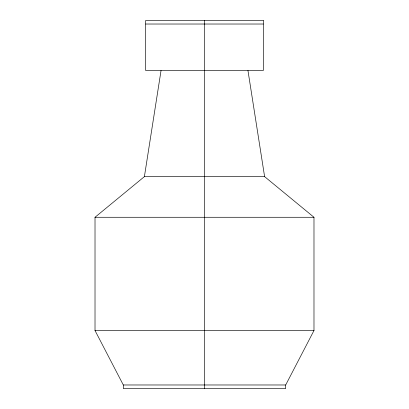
<?xml version="1.0" encoding="UTF-8"?>
<svg xmlns="http://www.w3.org/2000/svg" width="409" height="409" viewBox="0 0 409 409"><rect width="100%" height="100%" fill="white"/><g stroke="black" fill="none" stroke-linecap="round" stroke-linejoin="round"><path stroke-width="0.61" d="M144.397 176.627L264.603 176.627L313.984 217.276L313.984 330.533L285.692 384.976L285.692 388.55L123.308 388.55L123.308 384.976L95.016 330.533L95.016 217.276L144.397 176.627L161.049 70.506M145.686 24.024L263.314 24.024M95.016 217.276L313.984 217.276M95.016 330.533L313.984 330.533M123.308 384.976L285.692 384.976M247.951 70.506L264.603 176.627M204.5 20.45L204.5 388.55M263.314 20.45L145.686 20.45L145.686 70.506L263.314 70.506L263.314 20.45"/></g></svg>
